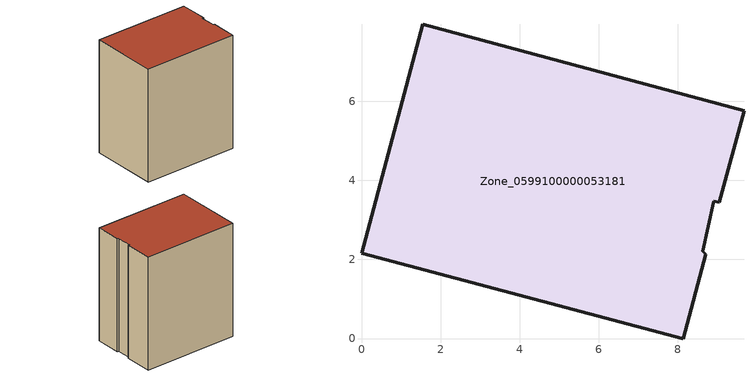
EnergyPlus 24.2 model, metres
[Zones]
Zone_0599100000053181
 floor ground (C_G): 8.91,3.48 8.62,2.21 8.7,2.13 8.13,0 0,2.15 1.55,7.94 9.67,5.76 9.05,3.44 z0
 wall outside (C_F): 8.62,2.21 8.91,3.48 9.05,3.44 9.67,5.76 1.55,7.94 0,2.15 8.13,0 8.7,2.13 8.62,2.21 z0:9.97
 roof outside (C_R): 9.05,3.44 9.67,5.76 1.55,7.94 0,2.15 8.13,0 8.7,2.13 8.62,2.21 8.91,3.48 z9.97
[BUILDING]
Pand.0599100000053181: North Axis=0; Terrain=City; Loads Convergence Tolerance Value=0.04; Temperature Convergence Tolerance Value=0.4; Solar Distribution=FullExterior; Maximum Number of Warmup Days=25; Minimum Number of Warmup Days=1
[Site:Location]
Rotterdam.The.Hague.AP_ZH_NLD Design_Conditions: Latitude=51.96; Longitude=4.45; Time Zone=1; Elevation=-4.5
[SITE:GROUNDTEMPERATURE:BUILDINGSURFACE]
18, 18, 18, 18, 18, 18, 18, 18, 18, 18, 18, 18
[MATERIAL] Thermal Absorptance=0.9; Solar Absorptance=0.7; Visible Absorptance=0.7
Name | Roughness | Thickness | Conductivity | Density | Specific Heat
G.TI.1946-1964 | MediumSmooth | 0.15 | 1 | 540 | 1210
F.TI.1946-1964 | Rough | 0.3 | 0.857143 | 1920 | 840
R.TI.1946-1964 | MediumRough | 0.2 | 0.277778 | 1500 | 1000
[CONSTRUCTION]
C_G: G.TI.1946-1964
C_F: F.TI.1946-1964
C_R: R.TI.1946-1964
[ZONE]
Zone_0599100000053181: Type=1; Multiplier=1; Ceiling Height=Autocalculate; Volume=Autocalculate; Floor Area=autocalculate; Part of Total Floor Area=Yes
[ZONEINFILTRATION:DESIGNFLOWRATE]
Infil_Zone_0599100000053181: Zone or ZoneList or Space or SpaceList=Zone_0599100000053181; Schedule=AlwaysOn; Design Flow Rate Calculation Method=Flow/Area; Flow Rate per Floor Area=0.003; Constant Term Coefficient=1; Temperature Term Coefficient=0; Velocity Term Coefficient=0; Velocity Squared Term Coefficient=0
[HVACTEMPLATE:ZONE:IDEALLOADSAIRSYSTEM]
Zone_0599100000053181: Maximum Heating Supply Air Temperature=50; Minimum Cooling Supply Air Temperature=13; Maximum Heating Supply Air Humidity Ratio=0.0156; Minimum Cooling Supply Air Humidity Ratio=0.0077; Heating Limit=NoLimit; Cooling Limit=NoLimit; Dehumidification Control Type=ConstantSensibleHeatRatio; Cooling Sensible Heat Ratio=0.7; Dehumidification Setpoint=60; Humidification Control Type=None; Humidification Setpoint=30; Outdoor Air Method=None; Outdoor Air Flow Rate per Person=0.00944; Outdoor Air Flow Rate per Zone Floor Area=0; Outdoor Air Flow Rate per Zone=0; Demand Controlled Ventilation Type=None; Outdoor Air Economizer Type=NoEconomizer; Heat Recovery Type=None; Sensible Heat Recovery Effectiveness=0.7; Latent Heat Recovery Effectiveness=0.65
[ZONECONTROL:THERMOSTAT]
ThermostatControl_Zone_0599100000053181: Zone or ZoneList=Zone_0599100000053181; Control Type Schedule=DualSetpointControlType; Control 1=Thermostat_Zone_0599100000053181; Temperature Difference Between Cutout And Setpoint=0
[THERMOSTATSETPOINT:DUALSETPOINT]
Thermostat_Zone_0599100000053181: Heating Setpoint Temperature Schedule=HeatingSetpoint_Zone_0599100000053181; Cooling Setpoint Temperature Schedule=CoolingSetpoint_Zone_0599100000053181
[SCHEDULE:COMPACT]
HeatingSetpoint_Zone_0599100000053181: Through: 12/31, For: AllDays, Until: 24:00, 21
CoolingSetpoint_Zone_0599100000053181: Through: 12/31, For: AllDays, Until: 24:00, 24
DualSetpointControlType: Through: 12/31, For: AllDays, Until: 24:00, 4
AlwaysOn: Through: 12/31, For: AllDays, Until: 24:00, 1
